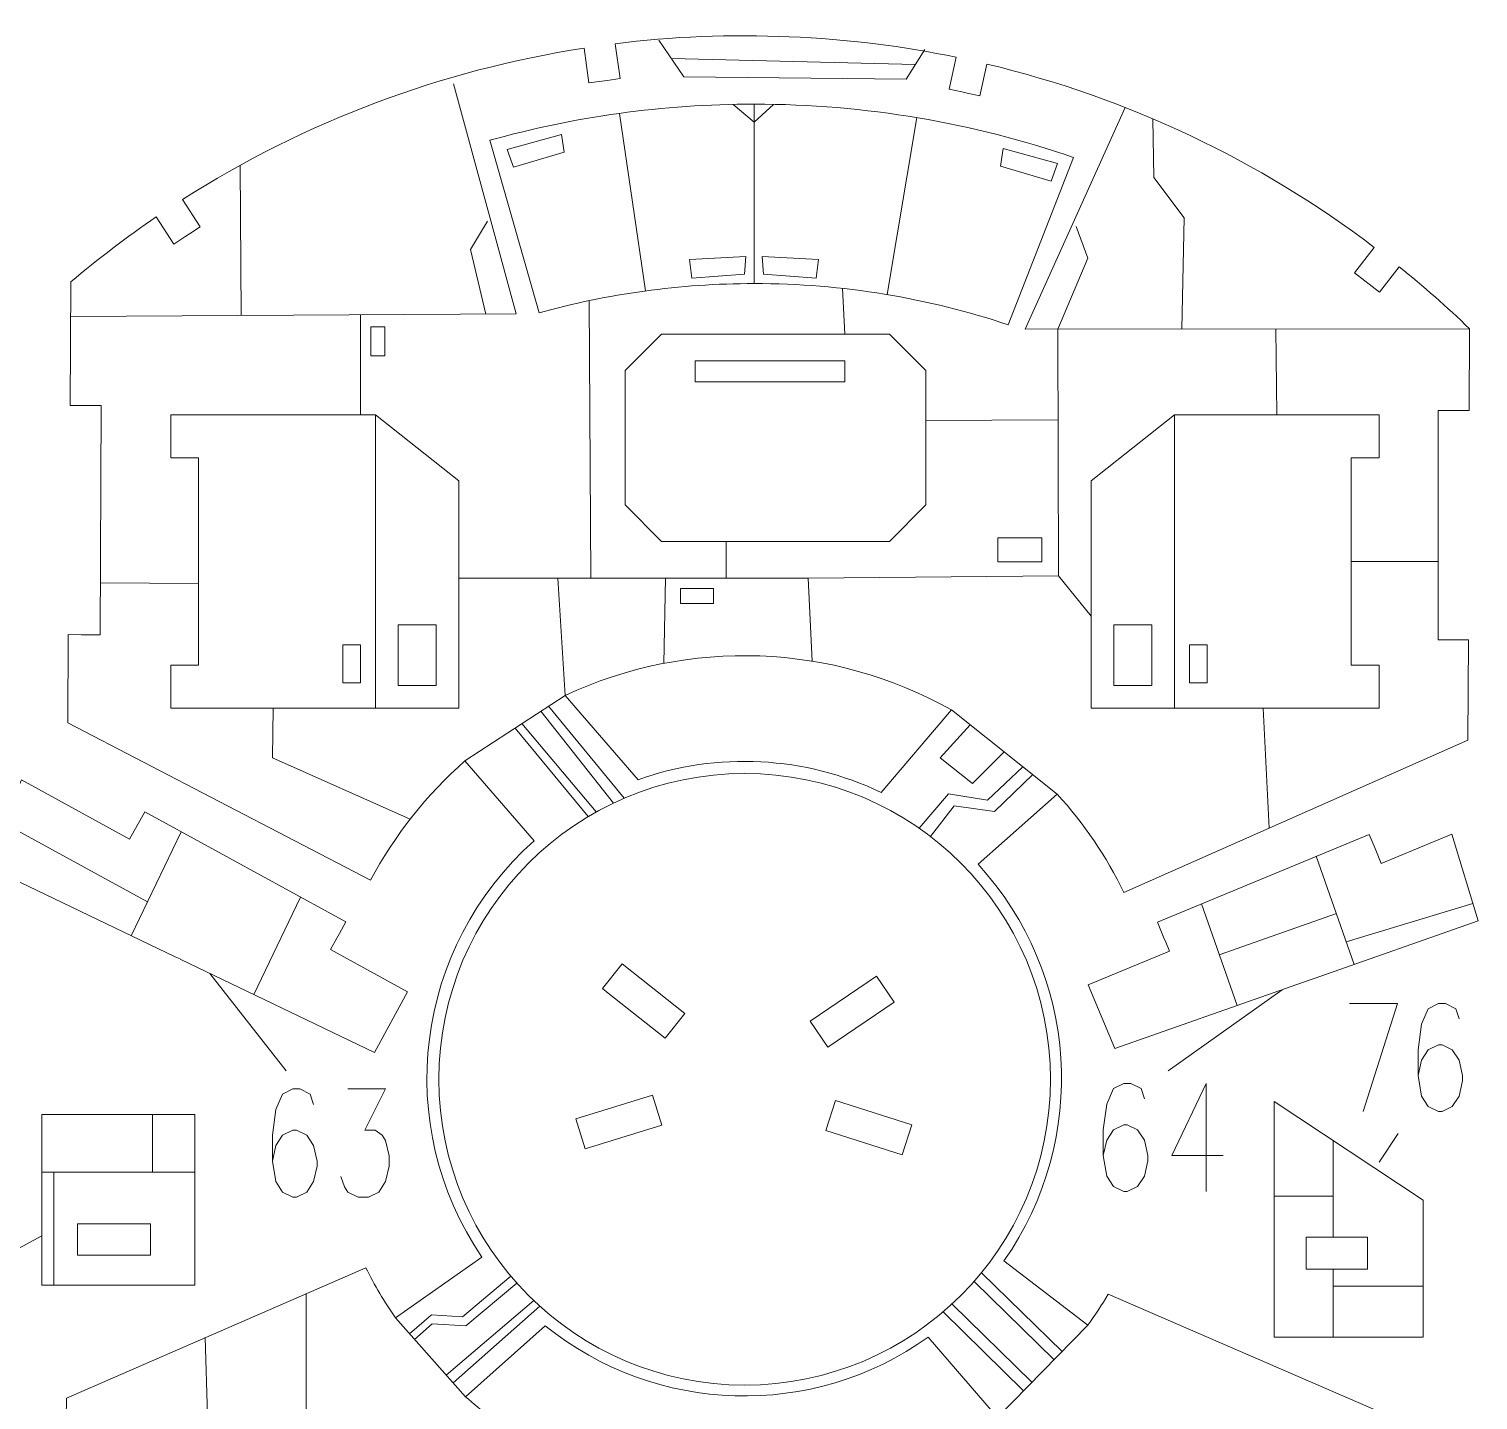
# Model space of a CAD drawing. Header units: inches. Extents: x -6.9 to 6.9, y -5.3 to 5.3.
# Drawn here: x 0.95 to 6.92, y -0.31 to 5.34 of the extents above; entities that cross this region are included whole.
import ezdxf

# ---------------------------------------------------------------- set-up
doc = ezdxf.new("R2010")
doc.units = ezdxf.units.IN
doc.header["$MEASUREMENT"] = 0
doc.layers.add('Layer 1', color=7, linetype='Continuous')

msp = doc.modelspace()

# ---------------------------------------------------------------- linework, layer by layer
at = {"layer": 'Layer 1', "color": 5, "lineweight": 9}
for points in [[(2.3583, 3.9893), (2.4156, 3.9893), (2.4156, 4.1091), (2.3583, 4.1091), (2.3583, 3.9893)], [(3.6943, 3.8819), (4.3114, 3.8819), (4.3114, 3.9692), (3.6943, 3.9692), (3.6943, 3.8819)], [(4.9416, 3.1403), (5.1239, 3.1403), (5.1239, 3.2393), (4.9416, 3.2393), (4.9416, 3.1403)], [(3.6343, 2.9685), (3.7698, 2.9685), (3.7698, 3.031), (3.6343, 3.031), (3.6343, 2.9685)], [(2.4709, 2.6312), (2.6271, 2.6312), (2.6271, 2.8812), (2.4709, 2.8812), (2.4709, 2.6312)], [(5.42, 2.6312), (5.5763, 2.6312), (5.5763, 2.8812), (5.42, 2.8812), (5.42, 2.6312)], [(2.2417, 2.6417), (2.3146, 2.6417), (2.3146, 2.7979), (2.2417, 2.7979), (2.2417, 2.6417)], [(5.7325, 2.6417), (5.8054, 2.6417), (5.8054, 2.7979), (5.7325, 2.7979), (5.7325, 2.6417)]]:
    msp.add_lwpolyline(points, close=True, dxfattribs=at)
msp.add_ellipse((3.8988, 1.0075), major_axis=(0, 1.2604), ratio=1, dxfattribs=at)
at = {"layer": 'Layer 1', "lineweight": 9}
for points, knots in [([(4.794, 5.0773), (4.794, 5.0773), (4.7414, 5.0889), (4.7414, 5.0889), (4.7414, 5.0889), (4.7414, 5.0889), (4.7703, 5.2204), (4.7703, 5.2204), (4.7703, 5.2204), (4.3472, 5.3106), (3.8275, 5.337), (3.3654, 5.2762), (3.3654, 5.2762), (3.3654, 5.2762), (3.3856, 5.1329), (3.3856, 5.1329), (3.3856, 5.1329), (3.3856, 5.1329), (3.3322, 5.1253), (3.3322, 5.1253)], [0, 0, 0, 0, 0.166667, 0.166667, 0.166667, 0.166667, 0.333333, 0.333333, 0.333333, 0.333333, 0.5, 0.5, 0.5, 0.5, 0.666667, 0.666667, 0.666667, 0.666667, 1, 1, 1, 1]), ([(3.3103, 5.1222), (3.3103, 5.1222), (3.2569, 5.1147), (3.2569, 5.1147), (3.2569, 5.1147), (3.2569, 5.1147), (3.2367, 5.258), (3.2367, 5.258), (3.2367, 5.258), (2.6534, 5.1675), (2.0894, 4.9585), (1.5812, 4.6336), (1.5812, 4.6336), (1.5812, 4.6336), (1.6547, 4.5216), (1.6547, 4.5216), (1.6547, 4.5216), (1.6547, 4.5216), (1.6096, 4.492), (1.6096, 4.492)], [0, 0, 0, 0, 0.166667, 0.166667, 0.166667, 0.166667, 0.333333, 0.333333, 0.333333, 0.333333, 0.5, 0.5, 0.5, 0.5, 0.666667, 0.666667, 0.666667, 0.666667, 1, 1, 1, 1]), ([(6.4549, 4.2984), (6.4549, 4.2984), (6.4122, 4.3314), (6.4122, 4.3314), (6.4122, 4.3314), (6.4122, 4.3314), (6.4939, 4.4368), (6.4939, 4.4368), (6.4939, 4.4368), (6.0198, 4.7961), (5.4766, 5.0538), (4.8972, 5.1924), (4.8972, 5.1924), (4.8972, 5.1924), (4.8683, 5.0609), (4.8683, 5.0609), (4.8683, 5.0609), (4.8683, 5.0609), (4.8156, 5.0725), (4.8156, 5.0725)], [0, 0, 0, 0, 0.166667, 0.166667, 0.166667, 0.166667, 0.333333, 0.333333, 0.333333, 0.333333, 0.5, 0.5, 0.5, 0.5, 0.666667, 0.666667, 0.666667, 0.666667, 1, 1, 1, 1]), ([(1.5911, 4.4798), (1.5911, 4.4798), (1.5461, 4.4502), (1.5461, 4.4502), (1.5461, 4.4502), (1.5461, 4.4502), (1.4727, 4.562), (1.4727, 4.562), (1.4727, 4.562), (1.3512, 4.4791), (1.2341, 4.39), (1.1217, 4.2951), (1.1217, 4.2951), (1.1217, 4.2951), (1.1179, 3.7852), (1.1179, 3.7852), (1.1179, 3.7852), (1.1179, 3.7852), (1.246, 3.7847), (1.246, 3.7847), (1.246, 3.7847), (1.246, 3.7847), (1.2425, 2.8399), (1.2425, 2.8399), (1.2425, 2.8399), (1.2425, 2.8399), (1.1877, 2.8401), (1.1877, 2.8401)], [0, 0, 0, 0, 0.125, 0.125, 0.125, 0.125, 0.25, 0.25, 0.25, 0.25, 0.375, 0.375, 0.375, 0.375, 0.5, 0.5, 0.5, 0.5, 0.625, 0.625, 0.625, 0.625, 0.75, 0.75, 0.75, 0.75, 1, 1, 1, 1]), ([(6.8083, 2.8194), (6.8083, 2.8194), (6.7573, 2.8196), (6.7573, 2.8196), (6.7573, 2.8196), (6.7573, 2.8196), (6.757, 3.7644), (6.757, 3.7644), (6.757, 3.7644), (6.757, 3.7644), (6.885, 3.7639), (6.885, 3.7639), (6.885, 3.7639), (6.885, 3.7639), (6.8863, 4.1013), (6.8863, 4.1013), (6.8863, 4.1013), (6.7936, 4.1909), (6.697, 4.2763), (6.5966, 4.3572), (6.5966, 4.3572), (6.5966, 4.3572), (6.515, 4.2518), (6.515, 4.2518), (6.515, 4.2518), (6.515, 4.2518), (6.4724, 4.2848), (6.4724, 4.2848)], [0, 0, 0, 0, 0.125, 0.125, 0.125, 0.125, 0.25, 0.25, 0.25, 0.25, 0.375, 0.375, 0.375, 0.375, 0.5, 0.5, 0.5, 0.5, 0.625, 0.625, 0.625, 0.625, 0.75, 0.75, 0.75, 0.75, 1, 1, 1, 1]), ([(1.1656, 2.8402), (1.1656, 2.8402), (1.1108, 2.8404), (1.1108, 2.8404), (1.1108, 2.8404), (1.1108, 2.8404), (1.1081, 2.4762), (1.1081, 2.4762), (1.1081, 2.4762), (1.1081, 2.4762), (2.3569, 1.828), (2.3569, 1.828), (2.3569, 1.828), (2.4557, 2.0141), (2.5875, 2.1807), (2.7457, 2.3198), (2.7457, 2.3198), (2.7457, 2.3198), (3.0311, 1.9904), (3.0311, 1.9904), (3.0311, 1.9904), (2.5373, 1.5538), (2.4446, 0.8191), (2.8157, 0.2743), (2.8157, 0.2743), (2.8157, 0.2743), (2.4592, 0.0236), (2.4592, 0.0236), (2.4592, 0.0236), (2.4138, 0.0898), (2.3729, 0.159), (2.3371, 0.2309), (2.3371, 0.2309), (2.3371, 0.2309), (1.103, -0.3064), (1.103, -0.3064), (1.103, -0.3064), (1.103, -0.3064), (1.0938, -0.8987), (1.0938, -0.8987), (1.0938, -0.8987), (1.0938, -0.8987), (1.2386, -0.9035), (1.2386, -0.9035), (1.2386, -0.9035), (1.2386, -0.9035), (1.2141, -1.6326), (1.2141, -1.6326), (1.2141, -1.6326), (1.2141, -1.6326), (1.1594, -1.6307), (1.1594, -1.6307)], [0, 0, 0, 0, 0.071429, 0.071429, 0.071429, 0.071429, 0.142857, 0.142857, 0.142857, 0.142857, 0.214286, 0.214286, 0.214286, 0.214286, 0.285714, 0.285714, 0.285714, 0.285714, 0.357143, 0.357143, 0.357143, 0.357143, 0.428571, 0.428571, 0.428571, 0.428571, 0.5, 0.5, 0.5, 0.5, 0.571429, 0.571429, 0.571429, 0.571429, 0.642857, 0.642857, 0.642857, 0.642857, 0.714286, 0.714286, 0.714286, 0.714286, 0.785714, 0.785714, 0.785714, 0.785714, 0.857143, 0.857143, 0.857143, 0.857143, 1, 1, 1, 1]), ([(3.4591, 2.2425), (3.4591, 2.2425), (3.1583, 2.5896), (3.1583, 2.5896), (3.1583, 2.5896), (3.6675, 2.8278), (4.2608, 2.8055), (4.7509, 2.5303), (4.7509, 2.5303), (4.7509, 2.5303), (4.461, 2.19), (4.461, 2.19), (4.461, 2.19), (4.1472, 2.34), (3.7868, 2.359), (3.4591, 2.2425)], [0, 0, 0, 0, 0.2, 0.2, 0.2, 0.2, 0.4, 0.4, 0.4, 0.4, 0.6, 0.6, 0.6, 0.6, 1, 1, 1, 1]), ([(6.6235, -1.0589), (6.6235, -1.0589), (6.6653, -1.0603), (6.6653, -1.0603), (6.6653, -1.0603), (6.6653, -1.0603), (6.675, -0.4315), (6.675, -0.4315), (6.675, -0.4315), (6.675, -0.4315), (5.3973, 0.1221), (5.3973, 0.1221), (5.3973, 0.1221), (5.3713, 0.0782), (5.3434, 0.0354), (5.3137, -0.0061), (5.3137, -0.0061), (5.3137, -0.0061), (4.9673, 0.2589), (4.9673, 0.2589), (4.9673, 0.2589), (5.3199, 0.7618), (5.276, 1.4414), (4.8608, 1.8939), (4.8608, 1.8939), (4.8608, 1.8939), (5.1869, 2.1831), (5.1869, 2.1831), (5.1869, 2.1831), (5.2973, 2.0617), (5.39, 1.9254), (5.4622, 1.7781), (5.4622, 1.7781), (5.4622, 1.7781), (6.88, 2.406), (6.88, 2.406), (6.88, 2.406), (6.88, 2.406), (6.8816, 2.8191), (6.8816, 2.8191), (6.8816, 2.8191), (6.8816, 2.8191), (6.8304, 2.8193), (6.8304, 2.8193)], [0, 0, 0, 0, 0.083333, 0.083333, 0.083333, 0.083333, 0.166667, 0.166667, 0.166667, 0.166667, 0.25, 0.25, 0.25, 0.25, 0.333333, 0.333333, 0.333333, 0.333333, 0.416667, 0.416667, 0.416667, 0.416667, 0.5, 0.5, 0.5, 0.5, 0.583333, 0.583333, 0.583333, 0.583333, 0.666667, 0.666667, 0.666667, 0.666667, 0.75, 0.75, 0.75, 0.75, 0.833333, 0.833333, 0.833333, 0.833333, 1, 1, 1, 1]), ([(1.3946, 2.0537), (1.3946, 2.0537), (1.3633, 1.9967), (1.3633, 1.9967), (1.3633, 1.9967), (1.3633, 1.9967), (0.9172, 2.2416), (0.9172, 2.2416), (0.9172, 2.2416), (0.9172, 2.2416), (0.767, 1.8884), (0.767, 1.8884), (0.767, 1.8884), (0.767, 1.8884), (1.5513, 1.5121), (1.5513, 1.5121)], [0, 0, 0, 0, 0.2, 0.2, 0.2, 0.2, 0.4, 0.4, 0.4, 0.4, 0.6, 0.6, 0.6, 0.6, 1, 1, 1, 1]), ([(2.2281, 1.6087), (2.2281, 1.6087), (2.2541, 1.656), (2.2541, 1.656), (2.2541, 1.656), (2.2541, 1.656), (1.4259, 2.1106), (1.4259, 2.1106), (1.4259, 2.1106), (1.4259, 2.1106), (1.4053, 2.0731), (1.4053, 2.0731)], [0, 0, 0, 0, 0.25, 0.25, 0.25, 0.25, 0.5, 0.5, 0.5, 0.5, 1, 1, 1, 1]), ([(6.497, 1.9591), (6.497, 1.9591), (6.4729, 2.0172), (6.4729, 2.0172), (6.4729, 2.0172), (6.4729, 2.0172), (5.6001, 1.6555), (5.6001, 1.6555), (5.6001, 1.6555), (5.6001, 1.6555), (5.6256, 1.5938), (5.6256, 1.5938)], [0, 0, 0, 0, 0.25, 0.25, 0.25, 0.25, 0.5, 0.5, 0.5, 0.5, 1, 1, 1, 1]), ([(6.2503, 1.4245), (6.2503, 1.4245), (6.9215, 1.6604), (6.9215, 1.6604), (6.9215, 1.6604), (6.9215, 1.6604), (6.8134, 2.0176), (6.8134, 2.0176), (6.8134, 2.0176), (6.8134, 2.0176), (6.5226, 1.8971), (6.5226, 1.8971), (6.5226, 1.8971), (6.5226, 1.8971), (6.5054, 1.9386), (6.5054, 1.9386)], [0, 0, 0, 0, 0.2, 0.2, 0.2, 0.2, 0.4, 0.4, 0.4, 0.4, 0.6, 0.6, 0.6, 0.6, 1, 1, 1, 1]), ([(1.5712, 1.5026), (1.5712, 1.5026), (2.3725, 1.1182), (2.3725, 1.1182), (2.3725, 1.1182), (2.3725, 1.1182), (2.5094, 1.3675), (2.5094, 1.3675), (2.5094, 1.3675), (2.5094, 1.3675), (2.1915, 1.542), (2.1915, 1.542), (2.1915, 1.542), (2.1915, 1.542), (2.2175, 1.5893), (2.2175, 1.5893)], [0, 0, 0, 0, 0.2, 0.2, 0.2, 0.2, 0.4, 0.4, 0.4, 0.4, 0.6, 0.6, 0.6, 0.6, 1, 1, 1, 1]), ([(5.6341, 1.5734), (5.6341, 1.5734), (5.6498, 1.5354), (5.6498, 1.5354), (5.6498, 1.5354), (5.6498, 1.5354), (5.3149, 1.3966), (5.3149, 1.3966), (5.3149, 1.3966), (5.3149, 1.3966), (5.4238, 1.1339), (5.4238, 1.1339), (5.4238, 1.1339), (5.4238, 1.1339), (6.2294, 1.4171), (6.2294, 1.4171)], [0, 0, 0, 0, 0.2, 0.2, 0.2, 0.2, 0.4, 0.4, 0.4, 0.4, 0.6, 0.6, 0.6, 0.6, 1, 1, 1, 1]), ([(3.3361, 1.3632), (3.3361, 1.3632), (3.3125, 1.3818), (3.3125, 1.3818), (3.3125, 1.3818), (3.3125, 1.3818), (3.3931, 1.4838), (3.3931, 1.4838), (3.3931, 1.4838), (3.3931, 1.4838), (3.6521, 1.2792), (3.6521, 1.2792), (3.6521, 1.2792), (3.6521, 1.2792), (3.5714, 1.1772), (3.5714, 1.1772), (3.5714, 1.1772), (3.5714, 1.1772), (3.3361, 1.3632), (3.3361, 1.3632)], [0, 0, 0, 0, 0.166667, 0.166667, 0.166667, 0.166667, 0.333333, 0.333333, 0.333333, 0.333333, 0.5, 0.5, 0.5, 0.5, 0.666667, 0.666667, 0.666667, 0.666667, 1, 1, 1, 1]), ([(4.242, 1.1399), (4.242, 1.1399), (4.169, 1.2474), (4.169, 1.2474), (4.169, 1.2474), (4.169, 1.2474), (4.442, 1.4329), (4.442, 1.4329), (4.442, 1.4329), (4.442, 1.4329), (4.515, 1.3253), (4.515, 1.3253), (4.515, 1.3253), (4.515, 1.3253), (4.242, 1.1399), (4.242, 1.1399)], [0, 0, 0, 0, 0.2, 0.2, 0.2, 0.2, 0.4, 0.4, 0.4, 0.4, 0.6, 0.6, 0.6, 0.6, 1, 1, 1, 1]), ([(3.2032, 0.8448), (3.2032, 0.8448), (3.5184, 0.9426), (3.5184, 0.9426), (3.5184, 0.9426), (3.5184, 0.9426), (3.5569, 0.8184), (3.5569, 0.8184), (3.5569, 0.8184), (3.5569, 0.8184), (3.2418, 0.7206), (3.2418, 0.7206), (3.2418, 0.7206), (3.2418, 0.7206), (3.2032, 0.8448), (3.2032, 0.8448)], [0, 0, 0, 0, 0.2, 0.2, 0.2, 0.2, 0.4, 0.4, 0.4, 0.4, 0.6, 0.6, 0.6, 0.6, 1, 1, 1, 1]), ([(4.2333, 0.7962), (4.2333, 0.7962), (4.273, 0.92), (4.273, 0.92), (4.273, 0.92), (4.273, 0.92), (4.5873, 0.8193), (4.5873, 0.8193), (4.5873, 0.8193), (4.5873, 0.8193), (4.5476, 0.6955), (4.5476, 0.6955), (4.5476, 0.6955), (4.5476, 0.6955), (4.2333, 0.7962), (4.2333, 0.7962)], [0, 0, 0, 0, 0.2, 0.2, 0.2, 0.2, 0.4, 0.4, 0.4, 0.4, 0.6, 0.6, 0.6, 0.6, 1, 1, 1, 1]), ([(6.696, 0.2492), (6.696, 0.2492), (6.696, 0.5097), (6.696, 0.5097), (6.696, 0.5097), (6.696, 0.5097), (6.0806, 0.9158), (6.0806, 0.9158), (6.0806, 0.9158), (6.0806, 0.9158), (6.0806, 0.6942), (6.0806, 0.6942)], [0, 0, 0, 0, 0.25, 0.25, 0.25, 0.25, 0.5, 0.5, 0.5, 0.5, 1, 1, 1, 1]), ([(1.4464, 0.862), (1.4464, 0.862), (1.0021, 0.862), (1.0021, 0.862), (1.0021, 0.862), (1.0021, 0.862), (1.0021, 0.1595), (1.0021, 0.1595), (1.0021, 0.1595), (1.0021, 0.1595), (1.0402, 0.1595), (1.0402, 0.1595)], [0, 0, 0, 0, 0.25, 0.25, 0.25, 0.25, 0.5, 0.5, 0.5, 0.5, 1, 1, 1, 1]), ([(1.6321, 0.6353), (1.6321, 0.6353), (1.6321, 0.862), (1.6321, 0.862), (1.6321, 0.862), (1.6321, 0.862), (1.4686, 0.862), (1.4686, 0.862)], [0, 0, 0, 0, 0.333333, 0.333333, 0.333333, 0.333333, 1, 1, 1, 1]), ([(1.0623, 0.1595), (1.0623, 0.1595), (1.6321, 0.1595), (1.6321, 0.1595), (1.6321, 0.1595), (1.6321, 0.1595), (1.6321, 0.5889), (1.6321, 0.5889), (1.6321, 0.5889), (1.6321, 0.5889), (1.6321, 0.6131), (1.6321, 0.6131)], [0, 0, 0, 0, 0.25, 0.25, 0.25, 0.25, 0.5, 0.5, 0.5, 0.5, 1, 1, 1, 1]), ([(1.1488, 0.2823), (1.1488, 0.2823), (1.1488, 0.4112), (1.1488, 0.4112), (1.1488, 0.4112), (1.1488, 0.4112), (1.4495, 0.4112), (1.4495, 0.4112), (1.4495, 0.4112), (1.4495, 0.4112), (1.4495, 0.2823), (1.4495, 0.2823), (1.4495, 0.2823), (1.4495, 0.2823), (1.1488, 0.2823), (1.1488, 0.2823)], [0, 0, 0, 0, 0.2, 0.2, 0.2, 0.2, 0.4, 0.4, 0.4, 0.4, 0.6, 0.6, 0.6, 0.6, 1, 1, 1, 1]), ([(6.2128, 0.2251), (6.2128, 0.2251), (6.2128, 0.3563), (6.2128, 0.3563), (6.2128, 0.3563), (6.2128, 0.3563), (6.4658, 0.3563), (6.4658, 0.3563), (6.4658, 0.3563), (6.4658, 0.3563), (6.4658, 0.2251), (6.4658, 0.2251), (6.4658, 0.2251), (6.4658, 0.2251), (6.2128, 0.2251), (6.2128, 0.2251)], [0, 0, 0, 0, 0.2, 0.2, 0.2, 0.2, 0.4, 0.4, 0.4, 0.4, 0.6, 0.6, 0.6, 0.6, 1, 1, 1, 1]), ([(6.0806, 0.1408), (6.0806, 0.1408), (6.0806, -0.0556), (6.0806, -0.0556), (6.0806, -0.0556), (6.0806, -0.0556), (6.696, -0.0556), (6.696, -0.0556), (6.696, -0.0556), (6.696, -0.0556), (6.696, 0.2271), (6.696, 0.2271)], [0, 0, 0, 0, 0.25, 0.25, 0.25, 0.25, 0.5, 0.5, 0.5, 0.5, 1, 1, 1, 1]), ([(3.1967, -1.4765), (3.1967, -1.4765), (3.2535, -1.4784), (3.2535, -1.4784), (3.2535, -1.4784), (3.2535, -1.4784), (3.2626, -1.2066), (3.2626, -1.2066), (3.2626, -1.2066), (3.2626, -1.2066), (2.8384, -1.0612), (2.8384, -1.0612), (2.8384, -1.0612), (2.8384, -1.0612), (2.8489, -0.3834), (2.8489, -0.3834), (2.8489, -0.3834), (2.814, -0.3572), (2.7801, -0.3297), (2.7474, -0.3009), (2.7474, -0.3009), (2.7474, -0.3009), (3.0769, -0.0087), (3.0769, -0.0087), (3.0769, -0.0087), (3.5335, -0.3759), (4.1778, -0.3953), (4.6551, -0.0554), (4.6551, -0.0554), (4.6551, -0.0554), (4.9404, -0.3867), (4.9404, -0.3867), (4.9404, -0.3867), (4.9086, -0.4104), (4.8761, -0.4331), (4.8428, -0.4546), (4.8428, -0.4546), (4.8428, -0.4546), (4.8465, -1.1016), (4.8465, -1.1016), (4.8465, -1.1016), (4.8465, -1.1016), (4.3575, -1.2305), (4.3575, -1.2305), (4.3575, -1.2305), (4.3575, -1.2305), (4.3505, -1.5117), (4.3505, -1.5117), (4.3505, -1.5117), (4.3505, -1.5117), (4.3999, -1.5129), (4.3999, -1.5129)], [0, 0, 0, 0, 0.071429, 0.071429, 0.071429, 0.071429, 0.142857, 0.142857, 0.142857, 0.142857, 0.214286, 0.214286, 0.214286, 0.214286, 0.285714, 0.285714, 0.285714, 0.285714, 0.357143, 0.357143, 0.357143, 0.357143, 0.428571, 0.428571, 0.428571, 0.428571, 0.5, 0.5, 0.5, 0.5, 0.571429, 0.571429, 0.571429, 0.571429, 0.642857, 0.642857, 0.642857, 0.642857, 0.714286, 0.714286, 0.714286, 0.714286, 0.785714, 0.785714, 0.785714, 0.785714, 0.857143, 0.857143, 0.857143, 0.857143, 1, 1, 1, 1])]:
    msp.add_open_spline(points, degree=3, knots=knots, dxfattribs=at)
at = {"layer": 'Layer 1', "color": 5, "lineweight": 9}
for points, knots in [([(4.6408, 5.252), (4.6408, 5.252), (4.565, 5.1299), (4.565, 5.1299), (4.565, 5.1299), (4.565, 5.1299), (3.6483, 5.1403), (3.6483, 5.1403), (3.6483, 5.1403), (3.6483, 5.1403), (3.5451, 5.2912), (3.5451, 5.2912)], [0, 0, 0, 0, 0.25, 0.25, 0.25, 0.25, 0.5, 0.5, 0.5, 0.5, 1, 1, 1, 1]), ([(1.1206, 4.1523), (1.1206, 4.1523), (2.9573, 4.1625), (2.9573, 4.1625), (2.9573, 4.1625), (2.9573, 4.1625), (2.6988, 5.1103), (2.6988, 5.1103)], [0, 0, 0, 0, 0.333333, 0.333333, 0.333333, 0.333333, 1, 1, 1, 1]), ([(3.8512, 5.0262), (3.8512, 5.0262), (3.938, 4.9529), (3.938, 4.9529), (3.938, 4.9529), (3.938, 4.9529), (4.0179, 5.0263), (4.0179, 5.0263)], [0, 0, 0, 0, 0.333333, 0.333333, 0.333333, 0.333333, 1, 1, 1, 1]), ([(5.4673, 5.0132), (5.4673, 5.0132), (5.0542, 4.1), (5.0542, 4.1), (5.0542, 4.1), (5.0542, 4.1), (6.8863, 4.1013), (6.8863, 4.1013)], [0, 0, 0, 0, 0.333333, 0.333333, 0.333333, 0.333333, 1, 1, 1, 1]), ([(5.7001, 4.1004), (5.7001, 4.1004), (5.7105, 4.5583), (5.7105, 4.5583), (5.7105, 4.5583), (5.7105, 4.5583), (5.5855, 4.725), (5.5855, 4.725), (5.5855, 4.725), (5.5855, 4.725), (5.5805, 4.9669), (5.5805, 4.9669)], [0, 0, 0, 0, 0.25, 0.25, 0.25, 0.25, 0.5, 0.5, 0.5, 0.5, 1, 1, 1, 1]), ([(2.9458, 4.7667), (2.9458, 4.7667), (2.9198, 4.8396), (2.9198, 4.8396), (2.9198, 4.8396), (2.9198, 4.8396), (3.1437, 4.9021), (3.1437, 4.9021), (3.1437, 4.9021), (3.1437, 4.9021), (3.1541, 4.8292), (3.1541, 4.8292), (3.1541, 4.8292), (3.1541, 4.8292), (2.9458, 4.7667), (2.9458, 4.7667)], [0, 0, 0, 0, 0.2, 0.2, 0.2, 0.2, 0.4, 0.4, 0.4, 0.4, 0.6, 0.6, 0.6, 0.6, 1, 1, 1, 1]), ([(5.162, 4.7094), (5.162, 4.7094), (5.188, 4.7823), (5.188, 4.7823), (5.188, 4.7823), (5.188, 4.7823), (4.964, 4.8448), (4.964, 4.8448), (4.964, 4.8448), (4.964, 4.8448), (4.9536, 4.7719), (4.9536, 4.7719), (4.9536, 4.7719), (4.9536, 4.7719), (5.162, 4.7094), (5.162, 4.7094)], [0, 0, 0, 0, 0.2, 0.2, 0.2, 0.2, 0.4, 0.4, 0.4, 0.4, 0.6, 0.6, 0.6, 0.6, 1, 1, 1, 1]), ([(2.8381, 4.5443), (2.8381, 4.5443), (2.7692, 4.4281), (2.7692, 4.4281), (2.7692, 4.4281), (2.7692, 4.4281), (2.8317, 4.1619), (2.8317, 4.1619)], [0, 0, 0, 0, 0.333333, 0.333333, 0.333333, 0.333333, 1, 1, 1, 1]), ([(5.2656, 4.523), (5.2656, 4.523), (5.3138, 4.3917), (5.3138, 4.3917), (5.3138, 4.3917), (5.3138, 4.3917), (5.1888, 4.1001), (5.1888, 4.1001)], [0, 0, 0, 0, 0.333333, 0.333333, 0.333333, 0.333333, 1, 1, 1, 1]), ([(3.6813, 4.3097), (3.6813, 4.3097), (3.6715, 4.3865), (3.6715, 4.3865), (3.6715, 4.3865), (3.6715, 4.3865), (3.9037, 4.3994), (3.9037, 4.3994), (3.9037, 4.3994), (3.9037, 4.3994), (3.8982, 4.3259), (3.8982, 4.3259), (3.8982, 4.3259), (3.8982, 4.3259), (3.6813, 4.3097), (3.6813, 4.3097)], [0, 0, 0, 0, 0.2, 0.2, 0.2, 0.2, 0.4, 0.4, 0.4, 0.4, 0.6, 0.6, 0.6, 0.6, 1, 1, 1, 1]), ([(4.1934, 4.3095), (4.1934, 4.3095), (4.2032, 4.3863), (4.2032, 4.3863), (4.2032, 4.3863), (4.2032, 4.3863), (3.971, 4.3992), (3.971, 4.3992), (3.971, 4.3992), (3.971, 4.3992), (3.9765, 4.3257), (3.9765, 4.3257), (3.9765, 4.3257), (3.9765, 4.3257), (4.1934, 4.3095), (4.1934, 4.3095)], [0, 0, 0, 0, 0.2, 0.2, 0.2, 0.2, 0.4, 0.4, 0.4, 0.4, 0.6, 0.6, 0.6, 0.6, 1, 1, 1, 1]), ([(3.2583, 4.2172), (3.2583, 4.2172), (3.2646, 3.0726), (3.2646, 3.0726), (3.2646, 3.0726), (3.2646, 3.0726), (2.7209, 3.0726), (2.7209, 3.0726)], [0, 0, 0, 0, 0.333333, 0.333333, 0.333333, 0.333333, 1, 1, 1, 1]), ([(5.1888, 4.1001), (5.1888, 4.1001), (5.1916, 3.083), (5.1916, 3.083), (5.1916, 3.083), (5.1916, 3.083), (4.1604, 3.0726), (4.1604, 3.0726), (4.1604, 3.0726), (4.1604, 3.0726), (4.1765, 2.7311), (4.1765, 2.7311)], [0, 0, 0, 0, 0.25, 0.25, 0.25, 0.25, 0.5, 0.5, 0.5, 0.5, 1, 1, 1, 1]), ([(1.9552, 2.5375), (1.9552, 2.5375), (1.9521, 2.333), (1.9521, 2.333), (1.9521, 2.333), (1.9521, 2.333), (2.5194, 2.0793), (2.5194, 2.0793)], [0, 0, 0, 0, 0.333333, 0.333333, 0.333333, 0.333333, 1, 1, 1, 1]), ([(4.8277, 2.4692), (4.8277, 2.4692), (4.7047, 2.333), (4.7047, 2.333), (4.7047, 2.333), (4.7047, 2.333), (4.8375, 2.2263), (4.8375, 2.2263), (4.8375, 2.2263), (4.8375, 2.2263), (4.9689, 2.3567), (4.9689, 2.3567)], [0, 0, 0, 0, 0.25, 0.25, 0.25, 0.25, 0.5, 0.5, 0.5, 0.5, 1, 1, 1, 1]), ([(4.6174, 2.0432), (4.6174, 2.0432), (4.7385, 2.1846), (4.7385, 2.1846), (4.7385, 2.1846), (4.7385, 2.1846), (4.9, 2.1586), (4.9, 2.1586), (4.9, 2.1586), (4.9, 2.1586), (5.0453, 2.2959), (5.0453, 2.2959)], [0, 0, 0, 0, 0.25, 0.25, 0.25, 0.25, 0.5, 0.5, 0.5, 0.5, 1, 1, 1, 1]), ([(5.086, 2.2635), (5.086, 2.2635), (4.9286, 2.1117), (4.9286, 2.1117), (4.9286, 2.1117), (4.9286, 2.1117), (4.762, 2.1351), (4.762, 2.1351), (4.762, 2.1351), (4.762, 2.1351), (4.6649, 2.0085), (4.6649, 2.0085)], [0, 0, 0, 0, 0.25, 0.25, 0.25, 0.25, 0.5, 0.5, 0.5, 0.5, 1, 1, 1, 1]), ([(2.5173, -0.0419), (2.5173, -0.0419), (2.6083, 0.0362), (2.6083, 0.0362), (2.6083, 0.0362), (2.6083, 0.0362), (2.7359, 0.0284), (2.7359, 0.0284), (2.7359, 0.0284), (2.7359, 0.0284), (2.9346, 0.1957), (2.9346, 0.1957)], [0, 0, 0, 0, 0.25, 0.25, 0.25, 0.25, 0.5, 0.5, 0.5, 0.5, 1, 1, 1, 1]), ([(2.959, 0.1676), (2.959, 0.1676), (2.749, -0.0081), (2.749, -0.0081), (2.749, -0.0081), (2.749, -0.0081), (2.6109, -0.0003), (2.6109, -0.0003), (2.6109, -0.0003), (2.6109, -0.0003), (2.5379, -0.0651), (2.5379, -0.0651)], [0, 0, 0, 0, 0.25, 0.25, 0.25, 0.25, 0.5, 0.5, 0.5, 0.5, 1, 1, 1, 1])]:
    msp.add_open_spline(points, degree=3, knots=knots, dxfattribs=at)
for points in [[(3.5967, 5.2158), (3.5967, 5.2158), (4.6029, 5.191), (4.6029, 5.191)], [(3.3825, 4.9891), (3.3825, 4.9891), (3.4905, 4.2573), (3.4905, 4.2573)], [(4.486, 4.2421), (4.486, 4.2421), (4.608, 4.9716), (4.608, 4.9716)], [(1.8193, 4.7752), (1.8193, 4.7752), (1.823, 4.1564), (1.823, 4.1564)], [(4.3114, 4.0792), (4.3114, 4.0792), (4.3013, 4.2677), (4.3013, 4.2677)], [(2.3146, 4.1594), (2.3146, 4.1594), (2.3146, 3.7458), (2.3146, 3.7458)], [(6.0875, 4.1007), (6.0875, 4.1007), (6.0919, 3.7458), (6.0919, 3.7458)], [(4.645, 3.7237), (4.645, 3.7237), (5.1899, 3.7252), (5.1899, 3.7252)], [(3.8218, 3.225), (3.8218, 3.225), (3.8218, 3.0726), (3.8218, 3.0726)], [(6.3992, 3.1417), (6.3992, 3.1417), (6.7572, 3.1418), (6.7572, 3.1418)], [(1.6479, 3.0518), (1.6479, 3.0518), (1.2433, 3.0533), (1.2433, 3.0533)], [(3.1291, 3.0726), (3.1291, 3.0726), (3.1583, 2.5896), (3.1583, 2.5896)], [(3.2646, 3.0726), (3.2646, 3.0726), (4.1604, 3.0726), (4.1604, 3.0726)], [(3.5718, 3.0726), (3.5718, 3.0726), (3.5659, 2.7221), (3.5659, 2.7221)], [(5.1916, 3.083), (5.1916, 3.083), (5.3263, 2.9164), (5.3263, 2.9164)], [(3.1583, 2.5896), (3.1583, 2.5896), (2.7457, 2.3198), (2.7457, 2.3198)], [(3.3579, 2.1463), (3.3579, 2.1463), (3.0588, 2.5246), (3.0588, 2.5246)], [(3.0903, 2.5451), (3.0903, 2.5451), (3.4023, 2.1663), (3.4023, 2.1663)], [(4.7509, 2.5303), (4.7509, 2.5303), (5.1869, 2.1831), (5.1869, 2.1831)], [(6.0354, 2.5375), (6.0354, 2.5375), (6.0602, 2.0429), (6.0602, 2.0429)], [(3.2542, 2.0908), (3.2542, 2.0908), (2.952, 2.4547), (2.952, 2.4547)], [(2.9807, 2.4735), (2.9807, 2.4735), (3.2864, 2.1094), (3.2864, 2.1094)], [(1.4374, 1.7389), (1.4374, 1.7389), (0.8421, 2.065), (0.8421, 2.065)], [(1.5761, 2.0282), (1.5761, 2.0282), (1.3703, 1.599), (1.3703, 1.599)], [(6.2545, 1.9267), (6.2545, 1.9267), (6.4111, 1.481), (6.4111, 1.481)], [(2.0684, 1.7579), (2.0684, 1.7579), (1.8758, 1.3565), (1.8758, 1.3565)], [(6.3783, 1.5744), (6.3783, 1.5744), (6.8997, 1.7322), (6.8997, 1.7322)], [(5.781, 1.7306), (5.781, 1.7306), (5.9284, 1.3113), (5.9284, 1.3113)], [(5.8547, 1.5209), (5.8547, 1.5209), (6.3375, 1.6906), (6.3375, 1.6906)], [(1.4575, 0.862), (1.4575, 0.862), (1.4575, 0.6242), (1.4575, 0.6242)], [(6.3242, 0.7551), (6.3242, 0.7551), (6.3242, 0.3563), (6.3242, 0.3563)], [(1.0021, 0.6242), (1.0021, 0.6242), (1.6321, 0.6242), (1.6321, 0.6242)], [(1.0512, 0.6242), (1.0512, 0.6242), (1.0512, 0.1595), (1.0512, 0.1595)], [(6.3242, 0.5252), (6.3242, 0.5252), (6.0806, 0.5252), (6.0806, 0.5252)], [(5.2072, -0.1147), (5.2072, -0.1147), (4.8742, 0.2091), (4.8742, 0.2091)], [(6.3242, 0.2251), (6.3242, 0.2251), (6.3242, -0.0556), (6.3242, -0.0556)], [(2.0916, 0.124), (2.0916, 0.124), (2.0916, -0.3784), (2.0916, -0.3784)], [(4.8445, 0.1743), (4.8445, 0.1743), (5.1738, -0.1487), (5.1738, -0.1487)], [(6.3242, 0.1554), (6.3242, 0.1554), (6.696, 0.1554), (6.696, 0.1554)], [(2.6689, -0.2126), (2.6689, -0.2126), (3.0293, 0.0951), (3.0293, 0.0951)], [(3.0537, 0.0724), (3.0537, 0.0724), (2.6971, -0.2443), (2.6971, -0.2443)], [(4.7536, 0.0812), (4.7536, 0.0812), (5.0827, -0.2415), (5.0827, -0.2415)], [(2.4592, 0.0236), (2.4592, 0.0236), (2.7474, -0.3009), (2.7474, -0.3009)], [(4.7166, 0.0484), (4.7166, 0.0484), (5.0481, -0.2768), (5.0481, -0.2768)], [(1.6844, -0.3784), (1.6844, -0.3784), (1.6752, -0.0573), (1.6752, -0.0573)], [(4.9404, -0.3867), (4.9404, -0.3867), (5.3137, -0.0061), (5.3137, -0.0061)]]:
    msp.add_open_spline(points, degree=3, dxfattribs=at)
at = {"layer": 'Layer 1', "color": 1, "lineweight": 9}
for points in [[(3.3322, 5.1253), (3.3322, 5.1253), (3.3103, 5.1222), (3.3103, 5.1222)], [(4.794, 5.0773), (4.794, 5.0773), (4.8156, 5.0725), (4.8156, 5.0725)], [(3.938, 5.0271), (3.938, 5.0271), (3.938, 4.2875), (3.938, 4.2875)], [(1.5911, 4.4798), (1.5911, 4.4798), (1.6096, 4.492), (1.6096, 4.492)], [(6.4549, 4.2984), (6.4549, 4.2984), (6.4724, 4.2848), (6.4724, 4.2848)], [(1.1656, 2.8402), (1.1656, 2.8402), (1.1877, 2.8401), (1.1877, 2.8401)], [(6.8083, 2.8194), (6.8083, 2.8194), (6.8304, 2.8193), (6.8304, 2.8193)], [(1.4053, 2.0731), (1.4053, 2.0731), (1.3946, 2.0537), (1.3946, 2.0537)], [(6.497, 1.9591), (6.497, 1.9591), (6.5055, 1.9386), (6.5055, 1.9386)], [(2.2281, 1.6087), (2.2281, 1.6087), (2.2175, 1.5893), (2.2175, 1.5893)], [(5.6256, 1.5938), (5.6256, 1.5938), (5.6341, 1.5734), (5.6341, 1.5734)], [(1.5716, 1.5035), (1.5716, 1.5035), (1.5513, 1.5122), (1.5513, 1.5122)], [(2.0085, 1.0419), (2.0085, 1.0419), (1.6941, 1.4436), (1.6941, 1.4436)], [(5.6439, 1.0419), (5.6439, 1.0419), (6.114, 1.3766), (6.114, 1.3766)], [(6.2294, 1.4171), (6.2294, 1.4171), (6.2503, 1.4245), (6.2503, 1.4245)], [(5.8008, 0.9905), (5.8008, 0.9905), (5.8008, 0.5445), (5.8008, 0.5445)], [(1.4686, 0.862), (1.4686, 0.862), (1.4464, 0.862), (1.4464, 0.862)], [(6.5919, 0.7835), (6.5919, 0.7835), (6.5143, 0.6659), (6.5143, 0.6659)], [(6.0806, 0.6942), (6.0806, 0.6942), (6.0806, 0.672), (6.0806, 0.672)], [(1.6321, 0.6353), (1.6321, 0.6353), (1.6322, 0.6131), (1.6322, 0.6131)], [(0.8877, 0.2999), (0.8877, 0.2999), (1.0021, 0.3624), (1.0021, 0.3624)], [(6.696, 0.2492), (6.696, 0.2492), (6.696, 0.2271), (6.696, 0.2271)], [(1.0623, 0.1595), (1.0623, 0.1595), (1.0402, 0.1595), (1.0402, 0.1595)], [(6.0806, 0.1629), (6.0806, 0.1629), (6.0806, 0.1408), (6.0806, 0.1408)]]:
    msp.add_open_spline(points, degree=3, dxfattribs=at)
for points, knots in [([(5.2538, 4.8075), (5.2538, 4.8075), (4.9854, 4.1173), (4.9854, 4.1173), (4.9854, 4.1173), (4.6564, 4.2277), (4.3041, 4.2875), (3.938, 4.2875), (3.938, 4.2875), (3.6308, 4.2875), (3.3334, 4.2454), (3.0514, 4.1667), (3.0514, 4.1667), (3.0514, 4.1667), (2.848, 4.878), (2.848, 4.878), (2.848, 4.878), (3.1947, 4.9751), (3.5603, 5.0271), (3.938, 5.0271), (3.938, 5.0271), (4.3987, 5.0271), (4.8414, 4.9498), (5.2538, 4.8075)], [0, 0, 0, 0, 0.142857, 0.142857, 0.142857, 0.142857, 0.285714, 0.285714, 0.285714, 0.285714, 0.428571, 0.428571, 0.428571, 0.428571, 0.571429, 0.571429, 0.571429, 0.571429, 0.714286, 0.714286, 0.714286, 0.714286, 1, 1, 1, 1]), ([(4.495, 4.0792), (4.495, 4.0792), (3.5555, 4.0792), (3.5555, 4.0792), (3.5555, 4.0792), (3.5555, 4.0792), (3.4055, 3.9292), (3.4055, 3.9292), (3.4055, 3.9292), (3.4055, 3.9292), (3.4055, 3.375), (3.4055, 3.375), (3.4055, 3.375), (3.4055, 3.375), (3.5555, 3.225), (3.5555, 3.225), (3.5555, 3.225), (3.5555, 3.225), (4.495, 3.225), (4.495, 3.225), (4.495, 3.225), (4.495, 3.225), (4.645, 3.375), (4.645, 3.375), (4.645, 3.375), (4.645, 3.375), (4.645, 3.9292), (4.645, 3.9292), (4.645, 3.9292), (4.645, 3.9292), (4.495, 4.0792), (4.495, 4.0792)], [0, 0, 0, 0, 0.111111, 0.111111, 0.111111, 0.111111, 0.222222, 0.222222, 0.222222, 0.222222, 0.333333, 0.333333, 0.333333, 0.333333, 0.444444, 0.444444, 0.444444, 0.444444, 0.555556, 0.555556, 0.555556, 0.555556, 0.666667, 0.666667, 0.666667, 0.666667, 0.777778, 0.777778, 0.777778, 0.777778, 1, 1, 1, 1]), ([(1.5334, 3.7458), (1.5334, 3.7458), (2.3771, 3.7458), (2.3771, 3.7458), (2.3771, 3.7458), (2.3771, 3.7458), (2.3771, 2.5375), (2.3771, 2.5375), (2.3771, 2.5375), (2.3771, 2.5375), (1.5334, 2.5375), (1.5334, 2.5375), (1.5334, 2.5375), (1.5334, 2.5375), (1.5334, 2.7146), (1.5334, 2.7146), (1.5334, 2.7146), (1.5334, 2.7146), (1.6479, 2.7146), (1.6479, 2.7146), (1.6479, 2.7146), (1.6479, 2.7146), (1.6479, 3.5687), (1.6479, 3.5687), (1.6479, 3.5687), (1.6479, 3.5687), (1.5334, 3.5687), (1.5334, 3.5687), (1.5334, 3.5687), (1.5334, 3.5687), (1.5334, 3.7458), (1.5334, 3.7458)], [0, 0, 0, 0, 0.111111, 0.111111, 0.111111, 0.111111, 0.222222, 0.222222, 0.222222, 0.222222, 0.333333, 0.333333, 0.333333, 0.333333, 0.444444, 0.444444, 0.444444, 0.444444, 0.555556, 0.555556, 0.555556, 0.555556, 0.666667, 0.666667, 0.666667, 0.666667, 0.777778, 0.777778, 0.777778, 0.777778, 1, 1, 1, 1]), ([(2.3771, 2.5375), (2.3771, 2.5375), (2.7209, 2.5375), (2.7209, 2.5375), (2.7209, 2.5375), (2.7209, 2.5375), (2.7209, 3.475), (2.7209, 3.475), (2.7209, 3.475), (2.7209, 3.475), (2.3771, 3.7458), (2.3771, 3.7458)], [0, 0, 0, 0, 0.25, 0.25, 0.25, 0.25, 0.5, 0.5, 0.5, 0.5, 1, 1, 1, 1]), ([(5.67, 2.5375), (5.67, 2.5375), (5.3263, 2.5375), (5.3263, 2.5375), (5.3263, 2.5375), (5.3263, 2.5375), (5.3263, 3.475), (5.3263, 3.475), (5.3263, 3.475), (5.3263, 3.475), (5.67, 3.7458), (5.67, 3.7458)], [0, 0, 0, 0, 0.25, 0.25, 0.25, 0.25, 0.5, 0.5, 0.5, 0.5, 1, 1, 1, 1]), ([(6.5138, 3.7458), (6.5138, 3.7458), (5.67, 3.7458), (5.67, 3.7458), (5.67, 3.7458), (5.67, 3.7458), (5.67, 2.5375), (5.67, 2.5375), (5.67, 2.5375), (5.67, 2.5375), (6.5138, 2.5375), (6.5138, 2.5375), (6.5138, 2.5375), (6.5138, 2.5375), (6.5138, 2.7146), (6.5138, 2.7146), (6.5138, 2.7146), (6.5138, 2.7146), (6.3992, 2.7146), (6.3992, 2.7146), (6.3992, 2.7146), (6.3992, 2.7146), (6.3992, 3.5687), (6.3992, 3.5687), (6.3992, 3.5687), (6.3992, 3.5687), (6.5138, 3.5687), (6.5138, 3.5687), (6.5138, 3.5687), (6.5138, 3.5687), (6.5138, 3.7458), (6.5138, 3.7458)], [0, 0, 0, 0, 0.111111, 0.111111, 0.111111, 0.111111, 0.222222, 0.222222, 0.222222, 0.222222, 0.333333, 0.333333, 0.333333, 0.333333, 0.444444, 0.444444, 0.444444, 0.444444, 0.555556, 0.555556, 0.555556, 0.555556, 0.666667, 0.666667, 0.666667, 0.666667, 0.777778, 0.777778, 0.777778, 0.777778, 1, 1, 1, 1]), ([(6.3912, 1.3203), (6.3912, 1.3203), (6.5893, 1.3203), (6.5893, 1.3203), (6.5893, 1.3203), (6.5893, 1.3203), (6.4481, 0.8742), (6.4481, 0.8742)], [0, 0, 0, 0, 0.333333, 0.333333, 0.333333, 0.333333, 1, 1, 1, 1]), ([(6.8438, 1.2566), (6.8438, 1.2566), (6.8298, 1.2986), (6.8298, 1.2986), (6.8298, 1.2986), (6.8298, 1.2986), (6.7874, 1.3203), (6.7874, 1.3203), (6.7874, 1.3203), (6.7874, 1.3203), (6.759, 1.3203), (6.759, 1.3203), (6.759, 1.3203), (6.759, 1.3203), (6.7166, 1.2986), (6.7166, 1.2986), (6.7166, 1.2986), (6.7166, 1.2986), (6.6881, 1.2349), (6.6881, 1.2349), (6.6881, 1.2349), (6.6881, 1.2349), (6.6741, 1.1291), (6.6741, 1.1291), (6.6741, 1.1291), (6.6741, 1.1291), (6.6741, 1.0227), (6.6741, 1.0227), (6.6741, 1.0227), (6.6741, 1.0227), (6.6881, 0.938), (6.6881, 0.938), (6.6881, 0.938), (6.6881, 0.938), (6.7166, 0.8953), (6.7166, 0.8953), (6.7166, 0.8953), (6.7166, 0.8953), (6.759, 0.8742), (6.759, 0.8742), (6.759, 0.8742), (6.759, 0.8742), (6.773, 0.8742), (6.773, 0.8742), (6.773, 0.8742), (6.773, 0.8742), (6.8154, 0.8953), (6.8154, 0.8953), (6.8154, 0.8953), (6.8154, 0.8953), (6.8438, 0.938), (6.8438, 0.938), (6.8438, 0.938), (6.8438, 0.938), (6.8578, 1.0017), (6.8578, 1.0017), (6.8578, 1.0017), (6.8578, 1.0017), (6.8578, 1.0227), (6.8578, 1.0227), (6.8578, 1.0227), (6.8578, 1.0227), (6.8438, 1.0864), (6.8438, 1.0864), (6.8438, 1.0864), (6.8438, 1.0864), (6.8154, 1.1291), (6.8154, 1.1291), (6.8154, 1.1291), (6.8154, 1.1291), (6.773, 1.1501), (6.773, 1.1501), (6.773, 1.1501), (6.773, 1.1501), (6.759, 1.1501), (6.759, 1.1501), (6.759, 1.1501), (6.759, 1.1501), (6.7166, 1.1291), (6.7166, 1.1291), (6.7166, 1.1291), (6.7166, 1.1291), (6.6881, 1.0864), (6.6881, 1.0864), (6.6881, 1.0864), (6.6881, 1.0864), (6.6741, 1.0227), (6.6741, 1.0227)], [0, 0, 0, 0, 0.043478, 0.043478, 0.043478, 0.043478, 0.086957, 0.086957, 0.086957, 0.086957, 0.130435, 0.130435, 0.130435, 0.130435, 0.173913, 0.173913, 0.173913, 0.173913, 0.217391, 0.217391, 0.217391, 0.217391, 0.26087, 0.26087, 0.26087, 0.26087, 0.304348, 0.304348, 0.304348, 0.304348, 0.347826, 0.347826, 0.347826, 0.347826, 0.391304, 0.391304, 0.391304, 0.391304, 0.434783, 0.434783, 0.434783, 0.434783, 0.478261, 0.478261, 0.478261, 0.478261, 0.521739, 0.521739, 0.521739, 0.521739, 0.565217, 0.565217, 0.565217, 0.565217, 0.608696, 0.608696, 0.608696, 0.608696, 0.652174, 0.652174, 0.652174, 0.652174, 0.695652, 0.695652, 0.695652, 0.695652, 0.73913, 0.73913, 0.73913, 0.73913, 0.782609, 0.782609, 0.782609, 0.782609, 0.826087, 0.826087, 0.826087, 0.826087, 0.869565, 0.869565, 0.869565, 0.869565, 0.913043, 0.913043, 0.913043, 0.913043, 1, 1, 1, 1]), ([(2.1215, 0.9042), (2.1215, 0.9042), (2.1075, 0.9463), (2.1075, 0.9463), (2.1075, 0.9463), (2.1075, 0.9463), (2.0651, 0.968), (2.0651, 0.968), (2.0651, 0.968), (2.0651, 0.968), (2.0366, 0.968), (2.0366, 0.968), (2.0366, 0.968), (2.0366, 0.968), (1.9942, 0.9463), (1.9942, 0.9463), (1.9942, 0.9463), (1.9942, 0.9463), (1.9662, 0.8826), (1.9662, 0.8826), (1.9662, 0.8826), (1.9662, 0.8826), (1.9518, 0.7768), (1.9518, 0.7768), (1.9518, 0.7768), (1.9518, 0.7768), (1.9518, 0.6704), (1.9518, 0.6704), (1.9518, 0.6704), (1.9518, 0.6704), (1.9662, 0.5856), (1.9662, 0.5856), (1.9662, 0.5856), (1.9662, 0.5856), (1.9942, 0.5429), (1.9942, 0.5429), (1.9942, 0.5429), (1.9942, 0.5429), (2.0366, 0.5219), (2.0366, 0.5219), (2.0366, 0.5219), (2.0366, 0.5219), (2.0511, 0.5219), (2.0511, 0.5219), (2.0511, 0.5219), (2.0511, 0.5219), (2.0935, 0.5429), (2.0935, 0.5429), (2.0935, 0.5429), (2.0935, 0.5429), (2.1215, 0.5856), (2.1215, 0.5856), (2.1215, 0.5856), (2.1215, 0.5856), (2.1359, 0.6494), (2.1359, 0.6494), (2.1359, 0.6494), (2.1359, 0.6494), (2.1359, 0.6704), (2.1359, 0.6704), (2.1359, 0.6704), (2.1359, 0.6704), (2.1215, 0.7341), (2.1215, 0.7341), (2.1215, 0.7341), (2.1215, 0.7341), (2.0935, 0.7768), (2.0935, 0.7768), (2.0935, 0.7768), (2.0935, 0.7768), (2.0511, 0.7978), (2.0511, 0.7978), (2.0511, 0.7978), (2.0511, 0.7978), (2.0366, 0.7978), (2.0366, 0.7978), (2.0366, 0.7978), (2.0366, 0.7978), (1.9942, 0.7768), (1.9942, 0.7768), (1.9942, 0.7768), (1.9942, 0.7768), (1.9662, 0.7341), (1.9662, 0.7341), (1.9662, 0.7341), (1.9662, 0.7341), (1.9518, 0.6704), (1.9518, 0.6704)], [0, 0, 0, 0, 0.043478, 0.043478, 0.043478, 0.043478, 0.086957, 0.086957, 0.086957, 0.086957, 0.130435, 0.130435, 0.130435, 0.130435, 0.173913, 0.173913, 0.173913, 0.173913, 0.217391, 0.217391, 0.217391, 0.217391, 0.26087, 0.26087, 0.26087, 0.26087, 0.304348, 0.304348, 0.304348, 0.304348, 0.347826, 0.347826, 0.347826, 0.347826, 0.391304, 0.391304, 0.391304, 0.391304, 0.434783, 0.434783, 0.434783, 0.434783, 0.478261, 0.478261, 0.478261, 0.478261, 0.521739, 0.521739, 0.521739, 0.521739, 0.565217, 0.565217, 0.565217, 0.565217, 0.608696, 0.608696, 0.608696, 0.608696, 0.652174, 0.652174, 0.652174, 0.652174, 0.695652, 0.695652, 0.695652, 0.695652, 0.73913, 0.73913, 0.73913, 0.73913, 0.782609, 0.782609, 0.782609, 0.782609, 0.826087, 0.826087, 0.826087, 0.826087, 0.869565, 0.869565, 0.869565, 0.869565, 0.913043, 0.913043, 0.913043, 0.913043, 1, 1, 1, 1]), ([(2.2631, 0.968), (2.2631, 0.968), (2.4184, 0.968), (2.4184, 0.968), (2.4184, 0.968), (2.4184, 0.968), (2.3335, 0.7978), (2.3335, 0.7978), (2.3335, 0.7978), (2.3335, 0.7978), (2.3759, 0.7978), (2.3759, 0.7978), (2.3759, 0.7978), (2.3759, 0.7978), (2.4044, 0.7768), (2.4044, 0.7768), (2.4044, 0.7768), (2.4044, 0.7768), (2.4184, 0.7551), (2.4184, 0.7551), (2.4184, 0.7551), (2.4184, 0.7551), (2.4328, 0.6914), (2.4328, 0.6914), (2.4328, 0.6914), (2.4328, 0.6914), (2.4328, 0.6494), (2.4328, 0.6494), (2.4328, 0.6494), (2.4328, 0.6494), (2.4184, 0.5856), (2.4184, 0.5856), (2.4184, 0.5856), (2.4184, 0.5856), (2.3904, 0.5429), (2.3904, 0.5429), (2.3904, 0.5429), (2.3904, 0.5429), (2.348, 0.5219), (2.348, 0.5219), (2.348, 0.5219), (2.348, 0.5219), (2.3055, 0.5219), (2.3055, 0.5219), (2.3055, 0.5219), (2.3055, 0.5219), (2.2631, 0.5429), (2.2631, 0.5429), (2.2631, 0.5429), (2.2631, 0.5429), (2.2487, 0.564), (2.2487, 0.564), (2.2487, 0.564), (2.2487, 0.564), (2.2347, 0.6067), (2.2347, 0.6067)], [0, 0, 0, 0, 0.066667, 0.066667, 0.066667, 0.066667, 0.133333, 0.133333, 0.133333, 0.133333, 0.2, 0.2, 0.2, 0.2, 0.266667, 0.266667, 0.266667, 0.266667, 0.333333, 0.333333, 0.333333, 0.333333, 0.4, 0.4, 0.4, 0.4, 0.466667, 0.466667, 0.466667, 0.466667, 0.533333, 0.533333, 0.533333, 0.533333, 0.6, 0.6, 0.6, 0.6, 0.666667, 0.666667, 0.666667, 0.666667, 0.733333, 0.733333, 0.733333, 0.733333, 0.8, 0.8, 0.8, 0.8, 0.866667, 0.866667, 0.866667, 0.866667, 1, 1, 1, 1]), ([(5.5463, 0.9268), (5.5463, 0.9268), (5.5323, 0.9689), (5.5323, 0.9689), (5.5323, 0.9689), (5.5323, 0.9689), (5.4899, 0.9905), (5.4899, 0.9905), (5.4899, 0.9905), (5.4899, 0.9905), (5.4615, 0.9905), (5.4615, 0.9905), (5.4615, 0.9905), (5.4615, 0.9905), (5.4191, 0.9689), (5.4191, 0.9689), (5.4191, 0.9689), (5.4191, 0.9689), (5.3911, 0.9051), (5.3911, 0.9051), (5.3911, 0.9051), (5.3911, 0.9051), (5.3766, 0.7994), (5.3766, 0.7994), (5.3766, 0.7994), (5.3766, 0.7994), (5.3766, 0.6929), (5.3766, 0.6929), (5.3766, 0.6929), (5.3766, 0.6929), (5.3911, 0.6082), (5.3911, 0.6082), (5.3911, 0.6082), (5.3911, 0.6082), (5.4191, 0.5655), (5.4191, 0.5655), (5.4191, 0.5655), (5.4191, 0.5655), (5.4615, 0.5445), (5.4615, 0.5445), (5.4615, 0.5445), (5.4615, 0.5445), (5.4759, 0.5445), (5.4759, 0.5445), (5.4759, 0.5445), (5.4759, 0.5445), (5.5183, 0.5655), (5.5183, 0.5655), (5.5183, 0.5655), (5.5183, 0.5655), (5.5463, 0.6082), (5.5463, 0.6082), (5.5463, 0.6082), (5.5463, 0.6082), (5.5607, 0.6719), (5.5607, 0.6719), (5.5607, 0.6719), (5.5607, 0.6719), (5.5607, 0.6929), (5.5607, 0.6929), (5.5607, 0.6929), (5.5607, 0.6929), (5.5463, 0.7567), (5.5463, 0.7567), (5.5463, 0.7567), (5.5463, 0.7567), (5.5183, 0.7994), (5.5183, 0.7994), (5.5183, 0.7994), (5.5183, 0.7994), (5.4759, 0.8204), (5.4759, 0.8204), (5.4759, 0.8204), (5.4759, 0.8204), (5.4615, 0.8204), (5.4615, 0.8204), (5.4615, 0.8204), (5.4615, 0.8204), (5.4191, 0.7994), (5.4191, 0.7994), (5.4191, 0.7994), (5.4191, 0.7994), (5.3911, 0.7567), (5.3911, 0.7567), (5.3911, 0.7567), (5.3911, 0.7567), (5.3766, 0.6929), (5.3766, 0.6929)], [0, 0, 0, 0, 0.043478, 0.043478, 0.043478, 0.043478, 0.086957, 0.086957, 0.086957, 0.086957, 0.130435, 0.130435, 0.130435, 0.130435, 0.173913, 0.173913, 0.173913, 0.173913, 0.217391, 0.217391, 0.217391, 0.217391, 0.26087, 0.26087, 0.26087, 0.26087, 0.304348, 0.304348, 0.304348, 0.304348, 0.347826, 0.347826, 0.347826, 0.347826, 0.391304, 0.391304, 0.391304, 0.391304, 0.434783, 0.434783, 0.434783, 0.434783, 0.478261, 0.478261, 0.478261, 0.478261, 0.521739, 0.521739, 0.521739, 0.521739, 0.565217, 0.565217, 0.565217, 0.565217, 0.608696, 0.608696, 0.608696, 0.608696, 0.652174, 0.652174, 0.652174, 0.652174, 0.695652, 0.695652, 0.695652, 0.695652, 0.73913, 0.73913, 0.73913, 0.73913, 0.782609, 0.782609, 0.782609, 0.782609, 0.826087, 0.826087, 0.826087, 0.826087, 0.869565, 0.869565, 0.869565, 0.869565, 0.913043, 0.913043, 0.913043, 0.913043, 1, 1, 1, 1]), ([(5.8008, 0.9905), (5.8008, 0.9905), (5.6596, 0.6929), (5.6596, 0.6929), (5.6596, 0.6929), (5.6596, 0.6929), (5.8716, 0.6929), (5.8716, 0.6929)], [0, 0, 0, 0, 0.333333, 0.333333, 0.333333, 0.333333, 1, 1, 1, 1])]:
    msp.add_open_spline(points, degree=3, knots=knots, dxfattribs=at)
at = {"layer": 'Layer 1', "lineweight": 9}
msp.add_open_spline([(6.0806, 0.672), (6.0806, 0.672), (6.0806, 0.1629), (6.0806, 0.1629)], degree=3, dxfattribs=at)

doc.saveas('drawing.dxf')
